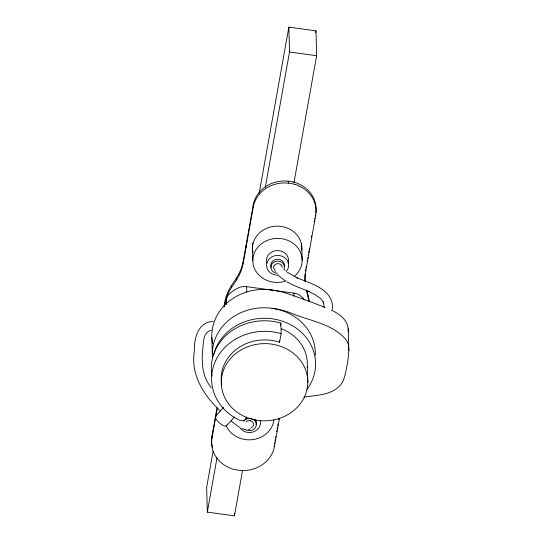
<?xml version="1.0" encoding="UTF-8"?>
<svg xmlns="http://www.w3.org/2000/svg" width="543" height="543" viewBox="0 0 543 543"><rect width="100%" height="100%" fill="white"/><g stroke="black" fill="none" stroke-linecap="round" stroke-linejoin="round"><path stroke-width="0.81" d="M348.362 332.268L347.995 327.103A21.489 19.161 -1.5 0 0 346.244 322.372C343 316.528 337.101 312.775 331.162 310.094M246.597 416.956L246.101 418.449L246.081 417.791M223.96 306.686L224.693 302.573A54.938 48.992 -1.5 0 1 231.542 285.482L236.388 278.084A54.938 48.992 -1.5 0 0 243.237 261L253.269 204.86A31.596 28.175 -1.5 0 1 288.231 181.138L289.982 181.389A41.743 37.229 -1.5 0 1 295.032 182.428L295.331 182.529A18.177 16.209 -1.5 0 1 296.967 183.093L301.155 185.122A31.589 28.175 -1.5 0 1 315.768 212.775M224.381 306.598L224.693 302.573M225.44 304.195L226.2 299.953A13.46 12.007 -1.5 0 1 230.707 292.725A50.485 45.021 -1.5 0 1 237.529 288.279A13.466 12.007 -1.5 0 1 246.617 286.65L293.824 293.111A13.466 12.007 -1.5 0 1 301.908 297.089A50.485 45.021 -1.5 0 1 304.514 300.021M279.387 418.701L274.398 446.658A31.596 28.175 -1.5 0 1 239.429 470.381L237.685 470.123A41.736 37.223 -1.5 0 1 232.642 469.091L232.343 468.982A18.218 16.242 -1.5 0 1 230.7 468.426L226.506 466.396A31.589 28.175 -1.5 0 1 212.001 438.113L211.946 436.138L217.003 407.861M212.001 438.113L217.336 408.261M224.748 304.548A54.938 48.992 -1.5 0 1 231.596 287.457L236.443 280.059A54.938 48.992 -1.5 0 0 243.291 262.968L253.316 206.835L253.269 204.86M213.073 451.376L206.659 487.288L207.311 512.137L234.433 515.85L242.49 470.754M259.174 193.335L288.862 27.15L315.992 30.863L316.637 55.712L293.96 182.645M207.311 512.137L217.003 457.858M265.344 187.287L289.514 51.999L288.862 27.15M315.693 32.532L315.992 30.863M280.432 325.433L280.853 323.085A52.881 47.16 -1.5 0 0 212.021 375.994M221.802 385.204A43.27 38.587 -1.5 0 1 236.877 348.905A43.27 38.587 -1.5 0 1 279.591 342.26L281.131 333.646L280.853 323.085M274.486 443.882L274.683 442.803M275.043 440.76L275.226 439.735M275.566 437.862L275.79 436.592M276.652 431.753L276.862 430.599M277.161 428.916L277.453 427.28M277.738 425.685L278.016 424.124M278.824 419.624L279.082 418.164M305.974 267.624L306.143 266.674M307.1 261.319L307.25 260.504M307.65 258.264L307.766 257.592M308.166 255.359L308.329 254.463M308.668 252.543L308.94 251.022M309.218 249.481L309.401 248.456M311.37 237.427L311.668 235.757M314.159 221.836L314.336 220.825M314.675 218.931L314.825 218.089M315.218 215.904L315.415 214.804M305.071 281.729A54.938 48.992 -1.5 0 1 305.689 271.514L308.037 258.353M308.071 258.169L315.714 215.374A31.589 28.175 -1.5 0 0 301.209 187.097L297.021 185.061A18.177 16.209 -1.5 0 0 295.385 184.505L295.073 184.416M215.591 416.176L223.546 407.393M226.343 425.977L234.508 416.963M250.391 428.916L248.497 429.581M251.226 427.748C254.735 426.71 254.117 421.429 250.656 420.845A4.453 3.971 -1.5 0 0 250.058 420.716M211.329 330.13C202.709 332.343 203.584 342.647 202.675 349.93C201.419 363.023 202.437 377.107 211.247 387.634M212.971 321.375C197.625 322.372 193.966 338.757 194.313 351.497C190.512 374.846 203.951 395.861 220.478 411.017M289.514 51.999L316.637 55.712M253.323 206.835A31.589 28.175 -1.5 0 1 288.292 183.113L290.03 183.364A41.743 37.229 -1.5 0 1 295.08 184.396M244.954 429.561L241.913 428.542M325.033 307.467L308.064 300.795L289.1 294.13A89.5 79.814 -1.5 0 0 271.439 289.928M286.996 281.939L293.946 285.475L309.354 291.679L308.797 291.435L315.157 294.679L320.601 298.582L323.404 302.261M239.063 427.015L231.162 421.103M284.919 280.663L278.776 275.776M287.077 272.111L297.326 278.009L296.872 277.799C311.18 283.582 334.162 289.684 332.479 309.388M275.057 270.156C270.197 266.396 278.084 260.864 281.165 265.228M284.532 269.891L285.116 270.448M274.928 270.862L275.396 271.615M323.173 301.67L323.777 303.259M306.836 290.247L308.227 295.983A54.938 48.992 -1.5 0 1 309.218 301.603M306.374 290.138L308.281 297.958A54.938 48.992 -1.5 0 1 308.96 301.317M323.553 302.668L324.178 307.447M348.273 328.78L348.844 350.595L348.477 345.429A21.489 19.161 -1.5 0 0 346.726 340.699C333.667 323.519 308.383 320.784 289.575 312.456A89.5 79.814 -1.5 0 0 271.921 308.254M308.227 295.983L308.281 297.958M305.689 271.514L305.634 269.538A54.938 48.992 -1.5 0 0 305.451 270.672M307.386 366.586L307.806 382.639A43.27 38.587 -1.5 0 1 242.287 415.429A43.27 38.587 -1.5 0 1 243.549 348.592A43.27 38.587 -1.5 0 1 307.806 382.639M301.833 248.063L302.152 260.335M293.824 293.111L293.906 296.206M288.231 181.138L288.285 183.113M279.543 340.285L279.591 342.26M252.488 248.226L252.807 260.497M245.993 245.592L246.04 247.56M246.617 286.643L246.753 292.073M243.237 261L243.291 262.968M236.388 278.084L236.443 280.059M231.542 285.482L231.596 287.457M234.372 513.366L234.433 515.85M226.2 299.953L226.322 304.603M211.865 337.671L212.299 353.764M212.639 432.269L212.693 434.244M278.62 275.077A11.043 9.849 -1.5 0 1 266.715 263.708A11.043 9.849 -1.5 0 1 282.15 256.269A11.043 9.849 -1.5 0 1 286.181 271.439M266.891 263.26A11.043 9.849 -1.5 0 1 277.419 250.561A11.043 9.849 -1.5 0 1 288.109 263.036M286.215 280.948A24.673 22.005 -1.5 0 1 252.814 259.907A24.673 22.005 -1.5 0 1 287.546 240.264A24.673 22.005 -1.5 0 1 294.476 276.278M252.977 252.644A24.673 22.005 -1.5 0 1 275.993 226.173A24.673 22.005 -1.5 0 1 301.698 250.323M252.665 248.416A24.557 21.903 -1.5 0 1 252.834 242.979M301.467 243.284A24.557 21.903 -1.5 0 1 301.63 247.282M273.889 420.065A24.673 22.005 -1.5 0 1 252.135 439.681A24.673 22.005 -1.5 0 1 226.044 425.155M243.875 421.185A6.835 6.095 -1.5 0 1 253.52 419.603A6.835 6.095 -1.5 0 1 254.966 428.237A6.835 6.095 -1.5 0 1 245.239 429.337M255.407 419.61A6.835 6.095 -1.5 0 1 256.018 424.443M260.389 421.069A11.043 9.849 -1.5 0 1 252.902 432.038A11.043 9.849 -1.5 0 1 239.639 427.198M281.437 328.766A43.27 38.587 -1.5 0 1 307.134 367.76M212.544 358.482A51.51 45.938 -1.5 0 1 262.269 307.793A51.51 45.938 -1.5 0 1 315.266 355.203M213.671 355.041A51.51 45.938 -1.5 0 1 283.908 321.7A51.51 45.938 -1.5 0 1 307.053 389.29M212.618 343.719A51.51 45.938 -1.5 0 1 271.432 289.969M348.816 350.595A153.228 136.653 -1.5 0 1 344.031 378.376C340.848 389.141 329.044 393.641 318.924 395.06A380.365 339.212 -1.5 0 1 304.107 397.096M226.689 425.094A7.283 2.511 42.2 0 1 219.46 422.956A7.283 2.511 42.2 0 1 216.284 415.795M281.131 333.646A52.881 47.16 -1.5 0 0 216.508 358.848A52.881 47.16 -1.5 0 0 236.802 418.843L239.653 420.282A4.799 4.283 -1.5 0 0 246.067 418.436M274.093 445.932A31.596 28.175 -1.5 0 1 273.937 446.556M212.564 447.615A31.596 28.175 -1.5 0 1 211.953 436.138M305.098 280.887A54.938 48.992 -1.5 0 1 305.064 274.072M277.514 273.251A6.835 6.095 -1.5 0 1 270.909 266.226A6.835 6.095 -1.5 0 1 279.652 261.319A6.835 6.095 -1.5 0 1 283.86 269.688M271.242 267.523A6.835 6.095 -1.5 0 1 277.106 259.201A6.835 6.095 -1.5 0 1 284.267 266.599M246.386 421.646A4.174 3.726 -1.5 0 1 250.065 420.682M281.288 265.14A4.174 3.726 -1.5 0 1 282.116 267.455"/></g></svg>
